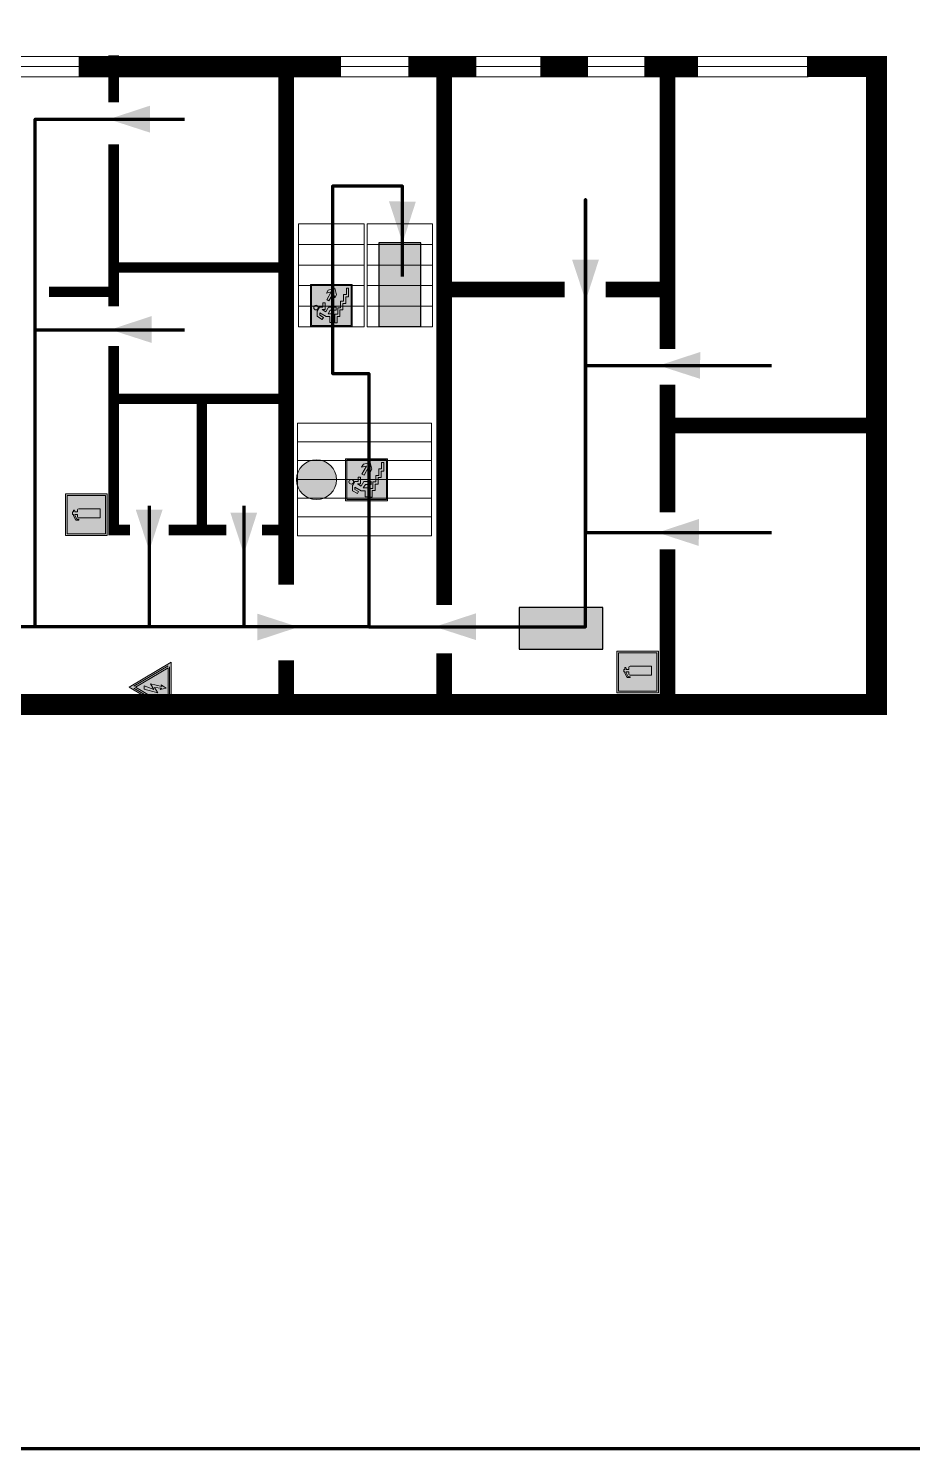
# Model space of a CAD drawing. Header units: millimetres. Extents: x 13114 to 67229, y 22859 to 38520.
# Drawn here: x 19720.3 to 19889.1, y 24275.3 to 24546.5 of the extents above; entities that cross this region are included whole.
import ezdxf

# ---------------------------------------------------------------- set-up
doc = ezdxf.new("R2010")
doc.units = ezdxf.units.MM
doc.layers.add('План_Штампы', color=7, linetype='Continuous')

# ---------------------------------------------------------------- blocks, each defined once
blk = doc.blocks.new('A$C7B4425F7')
at = {"true_color": 0xffffff}
blk.add_hatch(color=7, dxfattribs=at).paths.add_polyline_path([(0, 0), (-16, 0), (-16, -8), (0, -8)])
h = blk.add_hatch(color=126)
h.paths.add_polyline_path([(-0.2, -0.2), (-15.8, -0.2), (-15.8, -7.8), (-0.2, -7.8)])
h.paths.add_polyline_path([(-11.76, -2.03), (-11.76, -3.66), (-11.17, -3.66, -0.568275), (-11.17, -6.18), (-12.58, -6.18), (-12.58, -2.03)], flags=16)
h.paths.add_polyline_path([(-13.33, -4.12, -0.495768), (-13.59, -6.18), (-15.03, -6.18), (-15.03, -2.03), (-13.59, -2.03, -0.487973)], flags=16)
h.paths.add_polyline_path([(-10.25, -2.03), (-9.48, -2.03), (-9.48, -6.18), (-10.25, -6.18)], flags=16)
h.paths.add_polyline_path([(-13.84, -3.69), (-14.24, -3.69), (-14.24, -3.03), (-13.9, -3.03, -0.692621)], flags=0)
h.paths.add_polyline_path([(-9.15, -2.03), (-8.4, -2.03), (-8.04, -3.07), (-7.68, -2.03), (-6.93, -2.03), (-7.64, -4.1), (-6.93, -6.18), (-7.68, -6.18), (-8.04, -5.14), (-8.4, -6.18), (-9.15, -6.18), (-8.44, -4.1)], flags=16)
h.paths.add_polyline_path([(-11.76, -4.46), (-11.42, -4.46, -0.692621), (-11.36, -5.12), (-11.76, -5.12)], flags=0)
h.paths.add_polyline_path([(-13.9, -5.2), (-14.24, -5.2), (-14.24, -4.55), (-13.84, -4.55, -0.708038)], flags=0)
edge = h.paths.add_edge_path(flags=16)
edge.add_ellipse((-5.51, -4.08), major_axis=(0, 2.05), ratio=0.586184, start_angle=0, end_angle=360)
edge = h.paths.add_edge_path(flags=0)
edge.add_ellipse((-5.51, -4.08), major_axis=(0, 1.14), ratio=0.454828, start_angle=0, end_angle=360)
h.paths.add_polyline_path([(-4.13, -4.96, 0.377264), (-3.48, -4.52, 0.0555), (-3.16, -2.03), (-1.66, -2.03), (-1.66, -4.96), (-0.96, -4.96), (-0.96, -7.01), (-1.75, -7.01), (-1.75, -6.18), (-3.3, -6.18), (-3.3, -7.02), (-4.13, -7.02)], flags=16)
h.paths.add_polyline_path([(-2.73, -2.91), (-2.28, -2.91), (-2.28, -4.96), (-3.05, -4.96, 0.079136)], flags=0)
at = {"color": 126}
blk.add_lwpolyline([(-16, -8), (0, -8), (0, 0), (-16, 0)], close=True, dxfattribs=at)
blk = doc.blocks.new('вниз')
at = {"lineweight": 0, "true_color": 0xffffff}
h = blk.add_hatch(color=7, dxfattribs=at)
h.dxf.hatch_style = 1
h.paths.add_polyline_path([(40994.51, -4472.22), (40986.51, -4472.22), (40986.51, -4480.22), (40994.51, -4480.22)])
h.paths.add_polyline_path([(40994.31, -4472.42), (40994.31, -4480.01), (40986.71, -4480.01), (40986.71, -4472.42)], flags=16)
h.paths.add_polyline_path([(40988.43, -4473.53), (40989.43, -4473.53), (40990.19, -4473.96), (40990.19, -4474.6), (40991, -4474.6), (40991, -4475.06), (40989.73, -4475.06), (40989.73, -4474.46), (40989.3, -4475.18), (40990.17, -4475.7), (40990.17, -4477.11), (40989.63, -4477.11), (40989.63, -4476.01), (40988.94, -4475.59), (40988.94, -4476.46), (40988.94, -4476.46), (40987.47, -4476.46), (40987.26, -4476.46), (40987.26, -4475.92), (40988.4, -4475.92), (40988.4, -4475.2), (40989.1, -4473.99), (40988.66, -4473.99), (40988.24, -4474.7), (40987.86, -4474.47), (40988.41, -4473.56)], flags=0)
h.paths.add_polyline_path([(40990.55, -4473.29, -1), (40989.69, -4473.29, -1)], flags=0)
h.paths.add_polyline_path([(40988.85, -4476.89), (40988.85, -4477.43), (40990.1, -4477.43), (40990.1, -4477.99), (40991.34, -4477.99), (40991.34, -4478.54), (40992.59, -4478.54), (40992.59, -4479.09), (40993.83, -4479.09), (40993.83, -4479.52), (40992.17, -4479.52), (40992.17, -4478.97), (40990.91, -4478.97), (40990.91, -4478.41), (40989.68, -4478.41), (40989.68, -4477.86), (40988.43, -4477.86), (40988.43, -4477.31), (40987.6, -4477.31), (40987.18, -4477.31), (40987.18, -4476.89)], flags=0)
h.paths.add_polyline_path([(40991.61, -4475.33), (40993.12, -4476.2), (40992.9, -4475.27), (40993.48, -4475.6), (40993.83, -4476.88), (40992.56, -4477.22), (40991.97, -4476.88), (40992.9, -4476.61), (40991.38, -4475.74), (40991.58, -4475.39)], flags=0)
h.paths.add_polyline_path([(40990.19, -4473.96), (40989.43, -4473.53), (40988.43, -4473.53), (40988.41, -4473.56), (40987.86, -4474.47), (40988.24, -4474.7), (40988.66, -4473.99), (40989.1, -4473.99), (40988.4, -4475.2), (40988.4, -4475.92), (40987.26, -4475.92), (40987.26, -4476.46), (40987.47, -4476.46), (40988.94, -4476.46), (40988.94, -4476.27), (40988.94, -4475.59), (40989.63, -4476.01), (40989.63, -4477.11), (40990.17, -4477.11), (40990.17, -4475.7), (40989.3, -4475.18), (40989.73, -4474.46), (40989.73, -4475.06), (40991, -4475.06), (40991, -4474.6), (40990.19, -4474.6)], flags=0)
h.paths.add_polyline_path([(40990.55, -4473.29, 1), (40989.69, -4473.29, 1)], flags=0)
h.paths.add_polyline_path([(40991.61, -4475.33), (40991.58, -4475.39), (40991.38, -4475.74), (40992.9, -4476.61), (40991.97, -4476.88), (40992.56, -4477.22), (40993.83, -4476.88), (40993.48, -4475.6), (40992.9, -4475.27), (40993.12, -4476.2)], flags=0)
h.paths.add_polyline_path([(40990.1, -4477.43), (40988.85, -4477.43), (40988.85, -4476.89), (40987.18, -4476.89), (40987.18, -4477.31), (40987.6, -4477.31), (40988.43, -4477.31), (40988.43, -4477.86), (40989.68, -4477.86), (40989.68, -4478.41), (40990.91, -4478.41), (40990.91, -4478.97), (40992.17, -4478.97), (40992.17, -4479.52), (40993.83, -4479.52), (40993.83, -4479.09), (40992.59, -4479.09), (40992.59, -4478.54), (40991.34, -4478.54), (40991.34, -4477.99), (40990.1, -4477.99)], flags=0)
at = {"lineweight": 0}
h = blk.add_hatch(color=126, dxfattribs=at)
h.dxf.hatch_style = 1
h.paths.add_polyline_path([(40994.31, -4472.42), (40986.71, -4472.42), (40986.71, -4480.01), (40994.31, -4480.01)])
h.paths.add_polyline_path([(40988.43, -4473.53), (40989.43, -4473.53), (40990.19, -4473.96), (40990.19, -4474.6), (40991, -4474.6), (40991, -4475.06), (40989.73, -4475.06), (40989.73, -4474.46), (40989.3, -4475.18), (40990.17, -4475.7), (40990.17, -4477.11), (40989.63, -4477.11), (40989.63, -4476.01), (40988.94, -4475.59), (40988.94, -4476.46), (40988.94, -4476.46), (40987.47, -4476.46), (40987.26, -4476.46), (40987.26, -4475.92), (40988.4, -4475.92), (40988.4, -4475.2), (40989.1, -4473.99), (40988.66, -4473.99), (40988.24, -4474.7), (40987.86, -4474.47), (40988.41, -4473.56)], flags=16)
h.paths.add_polyline_path([(40990.55, -4473.29, -1), (40989.69, -4473.29, -1)], flags=16)
h.paths.add_polyline_path([(40988.85, -4476.89), (40988.85, -4477.43), (40990.1, -4477.43), (40990.1, -4477.99), (40991.34, -4477.99), (40991.34, -4478.54), (40992.59, -4478.54), (40992.59, -4479.09), (40993.83, -4479.09), (40993.83, -4479.52), (40992.17, -4479.52), (40992.17, -4478.97), (40990.91, -4478.97), (40990.91, -4478.41), (40989.68, -4478.41), (40989.68, -4477.86), (40988.43, -4477.86), (40988.43, -4477.31), (40987.6, -4477.31), (40987.18, -4477.31), (40987.18, -4476.89)], flags=16)
h.paths.add_polyline_path([(40991.61, -4475.33), (40993.12, -4476.2), (40992.9, -4475.27), (40993.48, -4475.6), (40993.83, -4476.88), (40992.56, -4477.22), (40991.97, -4476.88), (40992.9, -4476.61), (40991.38, -4475.74), (40991.58, -4475.39)], flags=16)
at = {"lineweight": 0, "true_color": 0xffffff}
h = blk.add_hatch(color=7, dxfattribs=at)
h.dxf.hatch_style = 1
h.paths.add_polyline_path([(40989.73, -4474.46), (40989.73, -4475.06), (40991, -4475.06), (40991, -4474.6), (40990.19, -4474.6), (40990.19, -4473.96), (40989.43, -4473.53), (40988.43, -4473.53), (40988.41, -4473.56), (40987.86, -4474.47), (40988.24, -4474.7), (40988.66, -4473.99), (40989.1, -4473.99), (40988.4, -4475.2), (40988.4, -4475.92), (40987.26, -4475.92), (40987.26, -4476.46), (40987.47, -4476.46), (40988.94, -4476.46), (40988.94, -4475.59), (40989.63, -4476.01), (40989.63, -4477.11), (40990.17, -4477.11), (40990.17, -4475.7), (40989.3, -4475.18)])
h.paths.add_polyline_path([(40989.69, -4473.29, 1), (40990.55, -4473.29, 1)])
h.paths.add_polyline_path([(40991.61, -4475.33), (40991.58, -4475.39), (40991.38, -4475.74), (40992.9, -4476.61), (40991.97, -4476.88), (40992.56, -4477.22), (40993.83, -4476.88), (40993.48, -4475.6), (40992.9, -4475.27), (40993.12, -4476.2)])
h.paths.add_polyline_path([(40990.1, -4477.43), (40988.85, -4477.43), (40988.85, -4476.89), (40987.18, -4476.89), (40987.18, -4477.31), (40987.6, -4477.31), (40988.43, -4477.31), (40988.43, -4477.86), (40989.68, -4477.86), (40989.68, -4478.41), (40990.91, -4478.41), (40990.91, -4478.97), (40992.17, -4478.97), (40992.17, -4479.52), (40993.83, -4479.52), (40993.83, -4479.09), (40992.59, -4479.09), (40992.59, -4478.54), (40991.34, -4478.54), (40991.34, -4477.99), (40990.1, -4477.99)])
at = {"color": 126, "lineweight": 0}
for points in [[(40986.51, -4472.22), (40994.51, -4472.22), (40994.51, -4480.22), (40986.51, -4480.22)], [(40986.71, -4472.42), (40994.31, -4472.42), (40994.31, -4480.01), (40986.71, -4480.01)]]:
    blk.add_lwpolyline(points, close=True, dxfattribs=at)
for points in [[(40987.47, -4476.46), (40987.26, -4476.46), (40987.26, -4475.92), (40988.4, -4475.92), (40988.4, -4475.2), (40989.1, -4473.99), (40988.66, -4473.99), (40988.24, -4474.7), (40987.86, -4474.47), (40988.41, -4473.56), (40988.43, -4473.53), (40989.43, -4473.53), (40990.19, -4473.96), (40990.19, -4474.6), (40991, -4474.6), (40991, -4475.06), (40989.73, -4475.06), (40989.73, -4474.46), (40989.3, -4475.18), (40990.17, -4475.7), (40990.17, -4477.11), (40989.63, -4477.11), (40989.63, -4476.01), (40988.94, -4475.59), (40988.94, -4476.46)], [(40987.6, -4477.31), (40987.18, -4477.31), (40987.18, -4476.89), (40988.85, -4476.89), (40988.85, -4477.43), (40990.1, -4477.43), (40990.1, -4477.99), (40991.34, -4477.99), (40991.34, -4478.54), (40992.59, -4478.54), (40992.59, -4479.09), (40993.83, -4479.09), (40993.83, -4479.52), (40992.17, -4479.52), (40992.17, -4478.97), (40990.91, -4478.97), (40990.91, -4478.41), (40989.68, -4478.41), (40989.68, -4477.86), (40988.43, -4477.86), (40988.43, -4477.31), (40987.6, -4477.31)], [(40987.47, -4476.46), (40988.94, -4476.46), (40988.94, -4476.27)], [(40991.58, -4475.39), (40991.38, -4475.74), (40992.9, -4476.61), (40991.97, -4476.88), (40992.56, -4477.22), (40993.83, -4476.88), (40993.48, -4475.6), (40992.9, -4475.27), (40993.12, -4476.2), (40991.61, -4475.33), (40991.58, -4475.39)]]:
    blk.add_lwpolyline(points, dxfattribs=at)
blk.add_circle((40990.12, -4473.29), 0.432, dxfattribs=at)
blk = doc.blocks.new('A$C32E8229D')
at = {"true_color": 0xffffff}
blk.add_hatch(color=7, dxfattribs=at).paths.add_polyline_path([(0, 0), (0, -8), (16, -8), (16, 0)])
h = blk.add_hatch(color=126)
h.paths.add_polyline_path([(0.2, -0.2), (15.8, -0.2), (15.8, -7.8), (0.2, -7.8)])
h.paths.add_polyline_path([(13.49, -2.05), (12.08, -2.05), (11.37, -2.63, 0.162397), (11.29, -2.84), (11.29, -3.63), (10.35, -3.63), (10.35, -4.05), (11.68, -4.05), (11.68, -3.48), (12.26, -4.28), (11.29, -5.1), (11.29, -6.78), (11.85, -6.78), (11.85, -5.44), (12.8, -4.64), (12.8, -5.94), (14.46, -5.94), (14.46, -5.39), (13.45, -5.39), (13.45, -3.97), (12.46, -2.59), (13.15, -2.59), (13.69, -3.34), (14.18, -3)], flags=16)
h.paths.add_polyline_path([(10.74, -1.82, 1), (11.8, -1.82, 1)], flags=16)
h.paths.add_polyline_path([(9.39, -3.59), (5.99, -3.59), (6.56, -3.03), (5.91, -3.03), (5.1, -3.83), (5.91, -4.64), (6.56, -4.64), (5.99, -4.09), (9.39, -4.09)], flags=16)
h.paths.add_polyline_path([(4.29, -1.08), (1.72, -1.08), (1.72, -6.6), (4.29, -6.6)], flags=16)
at = {"color": 126}
blk.add_lwpolyline([(16, -8), (0, -8), (0, 0), (16, 0)], close=True, dxfattribs=at)
blk = doc.blocks.new('A$C3AD82952')
at = {"true_color": 0xf5f5ff}
h = blk.add_hatch(color=7, dxfattribs=at)
h.dxf.hatch_style = 1
h.paths.add_polyline_path([(8.21, 8.73, 0.414214), (7.89, 9.05), (7.22, 9.05), (7.22, 9.92), (7.59, 9.92, 1), (7.57, 10.36), (7.22, 10.36), (7.22, 10.6), (6.43, 10.6), (6.43, 10.36), (6.01, 10.36), (4.74, 9.59), (4.74, 8.69), (4.98, 8.73), (4.98, 9.26), (6.12, 9.91), (6.43, 9.91), (6.43, 9.05), (5.76, 9.05, 0.414214), (5.44, 8.73), (5.44, 2.2), (8.21, 2.2)], flags=0)
h.paths.add_polyline_path([(12.8, 12.8), (0, 12.8), (0, 0), (12.8, 0)])
h.paths.add_polyline_path([(0.51, 12.29), (12.29, 12.29), (12.29, 0.51), (0.51, 0.51)], flags=16)
h.paths.add_polyline_path([(4.74, 9.59), (6.01, 10.36), (6.43, 10.36), (6.43, 10.6), (7.22, 10.6), (7.22, 10.36), (7.59, 10.36, -0.94586), (7.59, 9.92), (7.22, 9.92), (7.22, 9.05), (7.89, 9.05, -0.414214), (8.21, 8.73), (8.21, 2.2), (5.44, 2.2), (5.44, 8.73, -0.414214), (5.76, 9.05), (6.43, 9.05), (6.43, 9.91), (6.12, 9.91), (4.98, 9.26), (4.98, 8.73), (4.74, 8.69)], flags=0)
h = blk.add_hatch(color=242)
h.dxf.hatch_style = 1
h.paths.add_polyline_path([(12.29, 12.29), (0.51, 12.29), (0.51, 0.51), (12.29, 0.51)])
h.paths.add_polyline_path([(4.74, 8.69), (4.74, 9.59), (6.01, 10.36), (6.43, 10.36), (6.43, 10.6), (7.22, 10.6), (7.22, 10.36), (7.59, 10.36, -0.94586), (7.59, 9.92), (7.22, 9.92), (7.22, 9.05), (7.89, 9.05, -0.414214), (8.21, 8.73), (8.21, 2.2), (5.44, 2.2), (5.44, 8.73, -0.414214), (5.76, 9.05), (6.43, 9.05), (6.43, 9.91), (6.12, 9.91), (4.98, 9.26), (4.98, 8.73)], flags=16)
h = blk.add_hatch(color=7, dxfattribs=at)
h.dxf.hatch_style = 1
h.paths.add_polyline_path([(8.21, 8.73, 0.414214), (7.89, 9.05), (7.22, 9.05), (7.22, 9.92), (7.59, 9.92, 1), (7.57, 10.36), (7.22, 10.36), (7.22, 10.6), (6.43, 10.6), (6.43, 10.36), (6.01, 10.36), (4.74, 9.59), (4.74, 8.69), (4.98, 8.73), (4.98, 9.26), (6.12, 9.91), (6.43, 9.91), (6.43, 9.05), (5.76, 9.05, 0.414214), (5.44, 8.73), (5.44, 2.2), (8.21, 2.2)])
at = {"color": 242, "lineweight": 5}
for p, q in [((0, 0), (0, 12.8)), ((0, 12.8), (12.8, 12.8)), ((6.01, 10.36), (4.74, 9.59)), ((4.74, 9.59), (4.74, 8.69)), ((4.74, 8.69), (4.98, 8.73)), ((4.98, 9.26), (6.12, 9.91)), ((4.98, 8.73), (4.98, 9.26)), ((5.44, 2.2), (5.44, 8.73)), ((5.76, 9.05), (6.43, 9.05)), ((6.01, 10.36), (6.43, 10.36)), ((6.12, 9.91), (6.43, 9.91)), ((7.22, 10.6), (6.43, 10.6)), ((6.43, 10.6), (6.43, 10.36)), ((6.43, 9.91), (6.43, 9.05)), ((7.22, 10.36), (7.22, 10.6)), ((7.59, 10.36), (7.22, 10.36)), ((7.22, 9.05), (7.22, 9.92)), ((7.59, 9.92), (7.22, 9.92)), ((7.89, 9.05), (7.22, 9.05)), ((8.21, 2.2), (8.21, 8.73)), ((12.8, 0), (12.8, 12.8)), ((0, 0), (12.8, 0)), ((5.44, 2.2), (8.21, 2.2))]:
    blk.add_line(p, q, dxfattribs=at)
blk.add_lwpolyline([(0.51, 12.29), (12.29, 12.29), (12.29, 0.51), (0.51, 0.51)], close=True, dxfattribs=at)
for centre, radius, start, end in [((5.76, 8.73), 0.32, 90, 180), ((7.58, 10.14), 0.223, 273.1875, 86.8125), ((7.89, 8.73), 0.32, 0, 90)]:
    blk.add_arc(centre, radius, start, end, dxfattribs=at)
blk = doc.blocks.new('A$C3E6D3DDE')
at = {"lineweight": 5}
h = blk.add_hatch(color=40, dxfattribs=at)
h.paths.add_polyline_path([(24.1, 1.45), (16.46, -11.35), (31.74, -11.35)])
h.paths.add_polyline_path([(24.09, -0.46), (30.03, -10.41), (18.14, -10.41)], flags=16)
h.paths.add_polyline_path([(24.54, -3.08), (23.41, -6.02), (25.13, -5.01), (24.33, -8.5), (24.82, -8.27), (23.79, -9.86), (23.4, -8.04), (23.8, -8.43), (24.04, -6.29), (22.39, -7.25), (23.44, -3.08)], flags=0)
h = blk.add_hatch(color=256, dxfattribs=at)
h.paths.add_polyline_path([(24.37, 0.03, 0.567511), (23.82, 0.03), (17.59, -10.4, 0.582454), (17.86, -10.88), (30.32, -10.88, 0.582149), (30.6, -10.4)])
h.paths.add_polyline_path([(24.09, -0.46), (18.14, -10.41), (30.03, -10.41)], flags=16)
h.paths.add_polyline_path([(24.54, -3.08), (23.41, -6.02), (25.13, -5.01), (24.33, -8.5), (24.82, -8.27), (23.79, -9.86), (23.4, -8.04), (23.8, -8.43), (24.04, -6.29), (22.39, -7.25), (23.44, -3.08)], flags=0)
h = blk.add_hatch(color=40, dxfattribs=at)
h.paths.add_polyline_path([(24.09, -0.46), (18.14, -10.41), (30.03, -10.41)])
h.paths.add_polyline_path([(24.82, -8.27), (23.79, -9.86), (23.4, -8.04), (23.8, -8.43), (24.04, -6.29), (22.39, -7.25), (23.44, -3.08), (24.54, -3.08), (23.41, -6.02), (25.13, -5.01), (24.33, -8.5)], flags=16)
at = {"color": 40, "lineweight": 5}
for p, q in [((16.46, -11.35), (24.1, 1.45)), ((24.1, 1.45), (31.74, -11.35))]:
    blk.add_line(p, q, dxfattribs=at)
at = {"lineweight": 5}
for p, q in [((17.59, -10.4), (23.82, 0.03)), ((24.37, 0.03), (30.6, -10.4)), ((18.14, -10.41), (24.09, -0.46)), ((23.44, -3.08), (22.39, -7.25)), ((23.41, -6.02), (24.54, -3.08)), ((24.54, -3.08), (23.44, -3.08)), ((24.09, -0.46), (30.03, -10.41)), ((22.39, -7.25), (24.04, -6.29)), ((23.8, -8.43), (23.4, -8.04)), ((23.4, -8.04), (23.79, -9.86)), ((25.13, -5.01), (23.41, -6.02)), ((23.79, -9.86), (24.82, -8.27)), ((24.04, -6.29), (23.8, -8.43)), ((24.33, -8.5), (25.13, -5.01)), ((24.82, -8.27), (24.33, -8.5)), ((17.86, -10.88), (30.32, -10.88)), ((18.14, -10.41), (30.03, -10.41))]:
    blk.add_line(p, q, dxfattribs=at)
at = {"color": 50, "lineweight": 5}
blk.add_line((31.74, -11.35), (16.46, -11.35), dxfattribs=at)
blk = doc.blocks.new('A$C7B8C2D5B')
at = {"lineweight": 0}
h = blk.add_hatch(color=5, dxfattribs=at)
h.dxf.hatch_style = 1
h.paths.add_polyline_path([(1.4, -3.02, 1), (-2.11, -3.02, 1)])
at = {"color": 5, "lineweight": 0}
blk.add_circle((-0.36, -3.02), 1.75, dxfattribs=at)

msp = doc.modelspace()

# ---------------------------------------------------------------- linework, layer by layer
at = {"color": 6, "lineweight": 100}
msp.add_lwpolyline([(19457.94, 24275.27), (20057.94, 24275.27), (20057.94, 24670.27), (19457.94, 24670.27)], close=True, dxfattribs=at)
at = {"lineweight": 0}
for points in [[(19869.18, 24541.14), (19534.21, 24541.14)], [(19868.98, 24539.22), (19534.01, 24539.22)], [(19869.19, 24537.27), (19534.23, 24537.27)]]:
    msp.add_lwpolyline(points, dxfattribs=at)
for points, const_width in [([(19729.92, 24539.22), (19780.02, 24539.22)], 4), ([(19736.59, 24532.39), (19736.59, 24541.36)], 2), ([(19769.53, 24440.29), (19769.53, 24539.17)], 3), ([(19792.84, 24539.22), (19805.81, 24539.22)], 4), ([(19818.05, 24539.22), (19827.16, 24539.22)], 4), ([(19837.9, 24539.22), (19848.18, 24539.22)], 4), ([(19868.98, 24539.22), (19882.06, 24539.22)], 4), ([(19882.26, 24476.85), (19882.26, 24539.22), (19881.39, 24539.22)], 4), ([(19822.67, 24496.65), (19799.67, 24496.65), (19799.67, 24537.68), (19799.67, 24436.4)], 3), ([(19842.34, 24485.3), (19842.34, 24538.44), (19842.34, 24496.65), (19830.53, 24496.65)], 3), ([(19736.59, 24493.4), (19736.59, 24524.35)], 2), ([(19736.59, 24500.83), (19769.21, 24500.83)], 2), ([(19736.59, 24496.19), (19724.22, 24496.19)], 2), ([(19739.68, 24450.71), (19736.59, 24450.71), (19736.59, 24485.82)], 2), ([(19882.26, 24476.85), (19882.26, 24417.39), (19579.44, 24417.39)], 4), ([(19842.34, 24454.11), (19842.34, 24478.48)], 3), ([(19736.59, 24475.77), (19770.75, 24475.77), (19753.44, 24475.77), (19753.44, 24450.71)], 2), ([(19842.34, 24470.65), (19882.88, 24470.65)], 3), ([(19758.08, 24450.71), (19747.1, 24450.71)], 2), ([(19769.53, 24450.71), (19764.88, 24450.71)], 2), ([(19842.34, 24418.08), (19842.34, 24446.99)], 3), ([(19769.53, 24418.52), (19769.53, 24425.83)], 3), ([(19799.67, 24427.16), (19799.67, 24418.68)], 3)]:
    msp.add_lwpolyline(points, dxfattribs=dict(at, const_width=const_width))
at = {"color": 126, "lineweight": 100, "true_color": 0x008754}
for points in [[(19750.13, 24488.9), (19721.59, 24488.9), (19721.59, 24529.14), (19750.13, 24529.14)], [(19791.74, 24499.09), (19791.74, 24516.38), (19778.34, 24516.38), (19778.34, 24480.6), (19785.29, 24480.6), (19785.29, 24432.19), (19826.68, 24432.19), (19826.68, 24513.81), (19826.68, 24450.2), (19862.17, 24450.2)], [(19721.59, 24432.19), (19721.59, 24488.9)], [(19826.68, 24482.14), (19862.17, 24482.14)], [(19785.29, 24432.19), (19697.13, 24432.19), (19669.45, 24468.18), (19600.91, 24468.18), (19600.91, 24452.98), (19572.99, 24452.98)], [(19743.39, 24455.29), (19743.39, 24432.19)], [(19761.43, 24455.29), (19761.43, 24432.19)]]:
    msp.add_lwpolyline(points, dxfattribs=at)
at = {"lineweight": 0}
for points in [[(19784.44, 24505.23), (19784.44, 24509.16), (19771.88, 24509.16), (19771.88, 24505.23)], [(19797.44, 24505.23), (19797.44, 24509.16), (19785.02, 24509.16), (19785.02, 24505.23)], [(19784.44, 24501.3), (19784.44, 24505.23), (19771.88, 24505.23), (19771.88, 24501.3)], [(19797.44, 24501.3), (19797.44, 24505.23), (19785.02, 24505.23), (19785.02, 24501.3)], [(19784.44, 24497.38), (19784.44, 24501.3), (19771.88, 24501.3), (19771.88, 24497.38)], [(19797.44, 24497.38), (19797.44, 24501.3), (19785.02, 24501.3), (19785.02, 24497.38)], [(19784.44, 24493.45), (19784.44, 24497.38), (19771.88, 24497.38), (19771.88, 24493.45)], [(19797.44, 24493.45), (19797.44, 24497.38), (19785.02, 24497.38), (19785.02, 24493.45)], [(19784.44, 24489.52), (19784.44, 24493.45), (19771.88, 24493.45), (19771.88, 24489.52)], [(19797.44, 24489.52), (19797.44, 24493.45), (19785.02, 24493.45), (19785.02, 24489.52)], [(19771.67, 24467.55), (19771.67, 24471.14), (19797.25, 24471.14), (19797.25, 24467.55)], [(19771.67, 24463.96), (19771.67, 24467.55), (19797.25, 24467.55), (19797.25, 24463.96)], [(19771.67, 24460.37), (19771.67, 24463.96), (19797.25, 24463.96), (19797.25, 24460.37)], [(19771.67, 24456.78), (19771.67, 24460.37), (19797.25, 24460.37), (19797.25, 24456.78)], [(19771.67, 24453.19), (19771.67, 24456.78), (19797.25, 24456.78), (19797.25, 24453.19)], [(19771.67, 24449.6), (19771.67, 24453.19), (19797.25, 24453.19), (19797.25, 24449.6)]]:
    msp.add_lwpolyline(points, close=True, dxfattribs=at)
at = {"layer": 'План_Штампы', "color": 126, "true_color": 0x008754}
for points in [[(19743.52, 24531.74), (19743.51, 24526.6), (19735.63, 24529.15)], [(19789.16, 24513.45), (19794.29, 24513.43), (19791.75, 24505.56)], [(19824.11, 24502.36), (19829.24, 24502.35), (19826.7, 24494.47)], [(19743.86, 24491.56), (19743.84, 24486.43), (19735.96, 24488.97)], [(19848.57, 24484.7), (19848.56, 24479.57), (19840.68, 24482.11)], [(19740.8, 24454.62), (19745.93, 24454.61), (19743.39, 24446.73)], [(19758.86, 24454.04), (19763.99, 24454.03), (19761.45, 24446.15)], [(19848.32, 24452.8), (19848.31, 24447.66), (19840.43, 24450.21)], [(19805.79, 24434.81), (19805.78, 24429.68), (19797.9, 24432.22)], [(19763.99, 24429.59), (19764, 24434.73), (19771.88, 24432.18)]]:
    msp.add_solid(points, dxfattribs=at)

# ---------------------------------------------------------------- block references
at = {"color": 126, "true_color": 0x008754, "rotation": 90}
for p in [(15301.93, -16496.94), (15308.66, -16530.21)]:
    msp.add_blockref('вниз', p, dxfattribs=at)
at = {"rotation": 90}
for name, p, xscale, yscale, zscale in [('A$C7B8C2D5B', (19768.74, 24461.1), 2.177419353276491, 2.177419353276491, 2.177419353276491), ('A$C3AD82952', (19735.37, 24449.64), 0.625, 0.625, 0.625), ('A$C3AD82952', (19840.63, 24419.58), 0.625, 0.625, 0.625), ('A$C3E6D3DDE', (19740.47, 24405.63), 0.625, 0.625, 0.625)]:
    msp.add_blockref(name, p, dxfattribs=dict(at, xscale=xscale, yscale=yscale, zscale=zscale))
at = {"xscale": -1, "rotation": 180}
msp.add_blockref('A$C32E8229D', (19813.98, 24427.92), dxfattribs=at)
at = {"layer": 'План_Штампы', "rotation": 90}
msp.add_blockref('A$C7B4425F7', (19787.22, 24505.57), dxfattribs=at)

doc.saveas('drawing.dxf')
